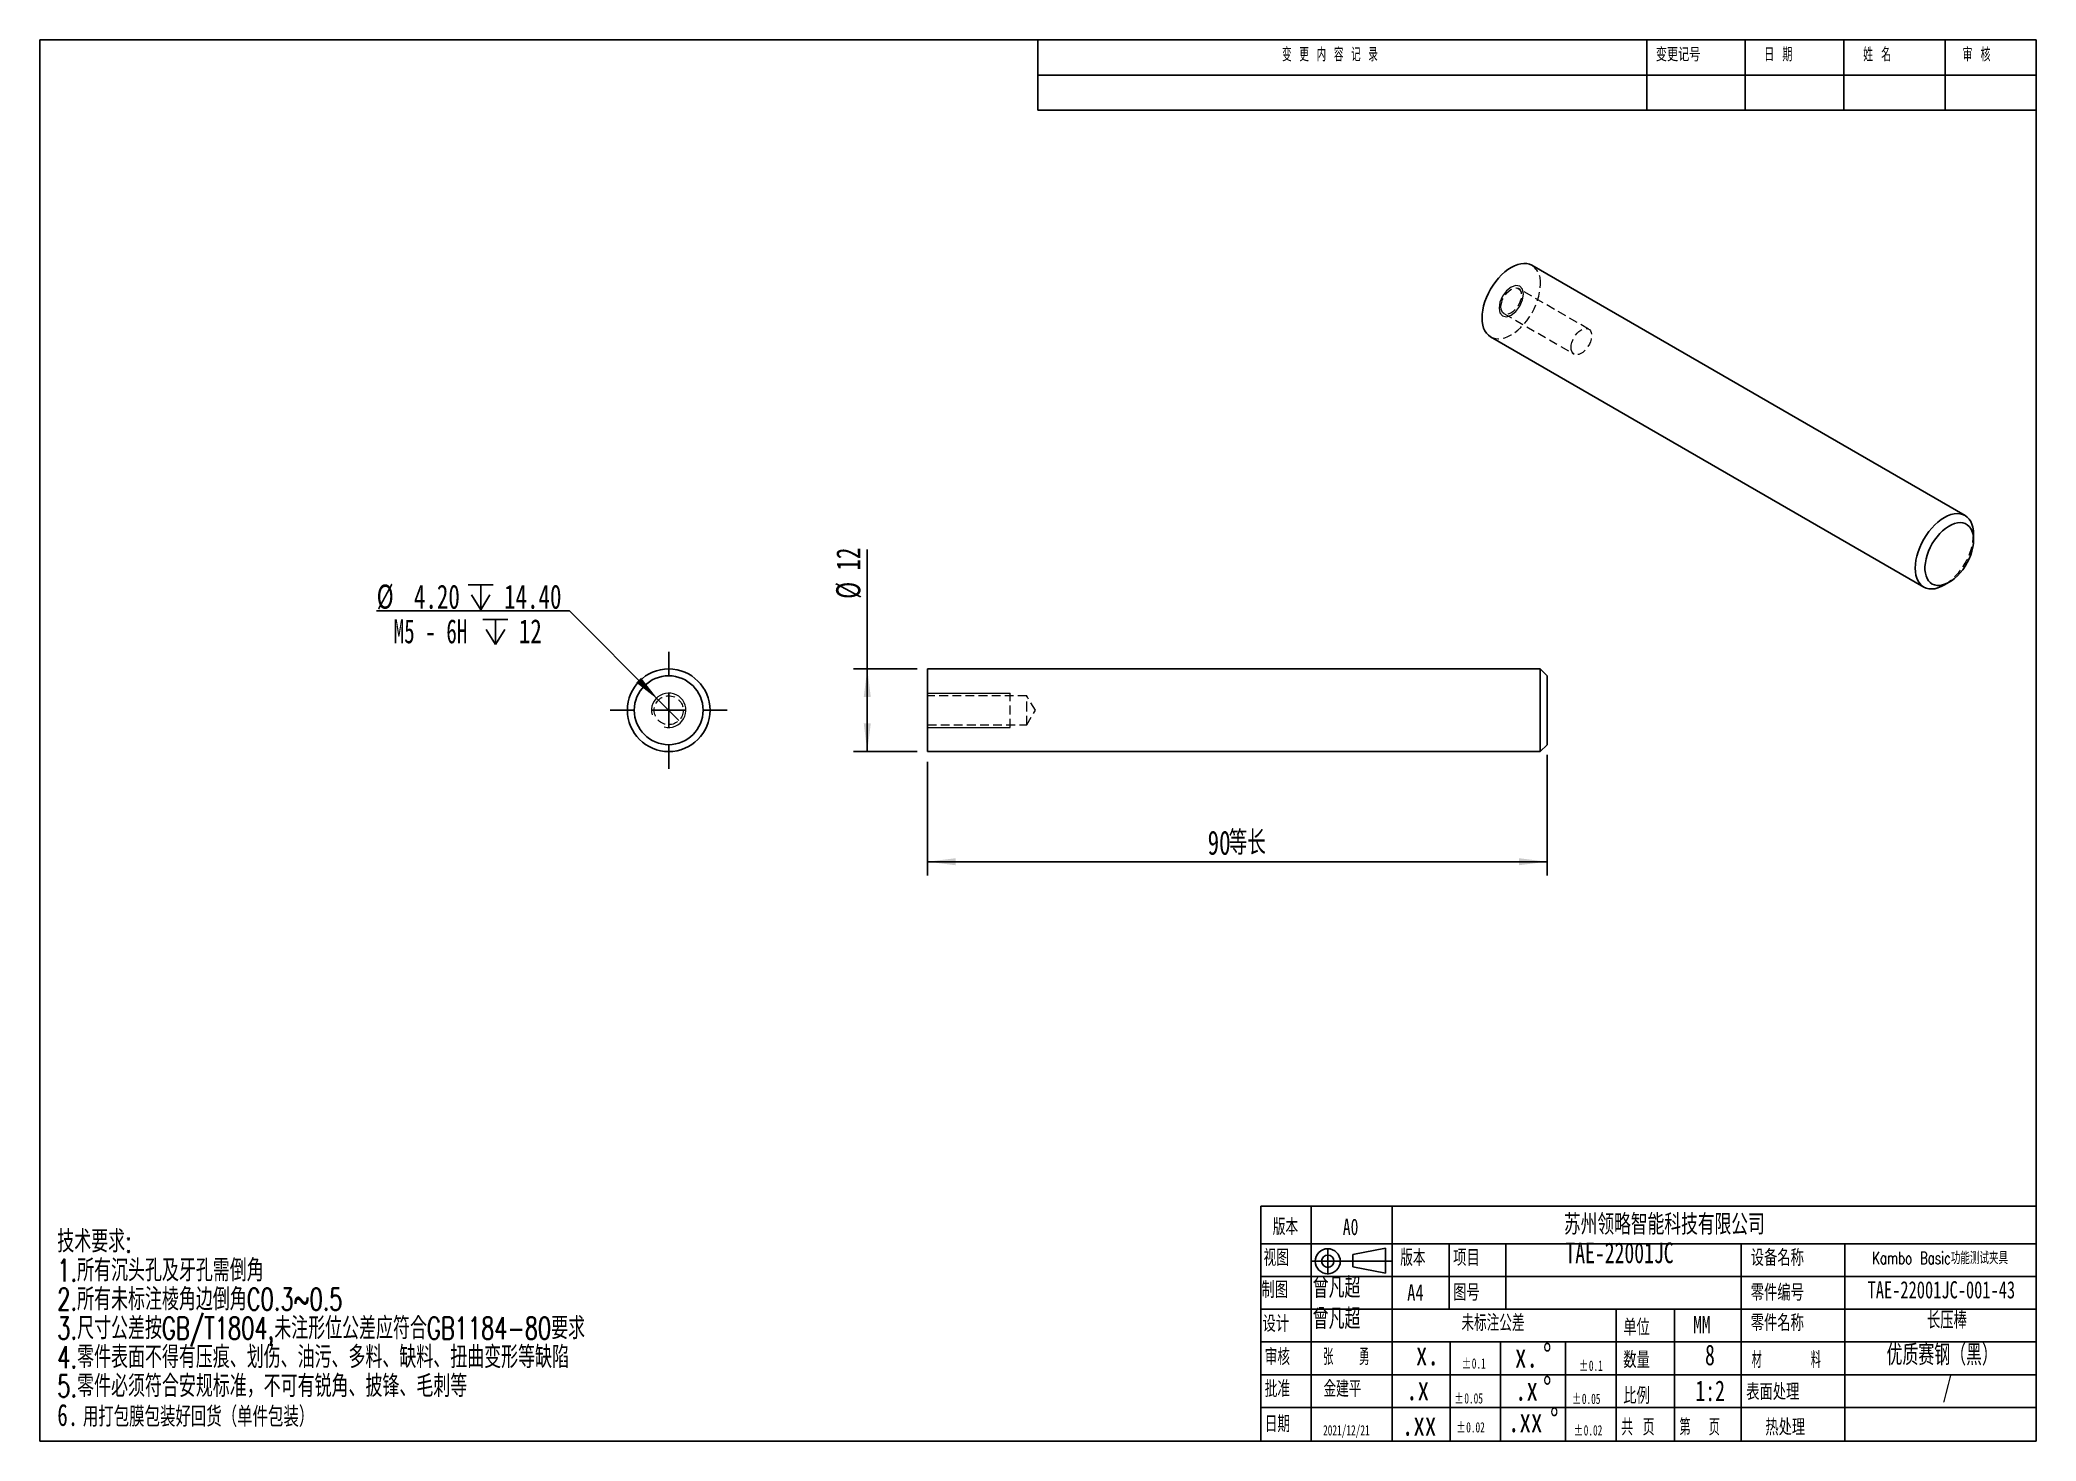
# Model space of a CAD drawing. Header units: millimetres. Extents: x 2 to 292, y 3 to 207.
import ezdxf

# ---------------------------------------------------------------- set-up
doc = ezdxf.new("R2010")
doc.units = ezdxf.units.MM
doc.linetypes.add('CENTERX2', pattern=[20.32, 12.7, -2.54, 2.54, -2.54])
doc.linetypes.add('HIDDEN', pattern=[1.905, 1.27, -0.635])
for name, color, linetype in [('FORMAT', 7, 'Continuous'), ('图层1', 5, 'CENTERX2'), ('图层7', 7, 'Continuous'), ('图框', 7, 'Continuous')]:
    doc.layers.add(name, color=color, linetype=linetype)
doc.layers.add('粗实线', color=7, linetype='Continuous', lineweight=25)
doc.styles.add('SLDTEXTSTYLE0', font='TXT', dxfattribs={"width": 0.7, "bigfont": 'bigfont'})
doc.styles.add('SLDTEXTSTYLE1', font='TXT', dxfattribs={"width": 0.736842, "bigfont": 'bigfont'})
doc.styles.add('SLDTEXTSTYLE10', font='TXT', dxfattribs={"width": 0.642857})
doc.styles.add('SLDTEXTSTYLE2', font='TXT', dxfattribs={"width": 0.7})
doc.styles.add('SLDTEXTSTYLE3', font='TXT', dxfattribs={"width": 0.663})
doc.styles.add('SLDTEXTSTYLE4', font='TXT', dxfattribs={"width": 0.559211, "bigfont": 'bigfont'})
doc.styles.add('SLDTEXTSTYLE5', font='TXT', dxfattribs={"width": 0.736842})
doc.styles.add('SLDTEXTSTYLE6', font='TXT', dxfattribs={"width": 0.629187, "bigfont": 'bigfont'})
doc.styles.add('SLDTEXTSTYLE7', font='TXT', dxfattribs={"width": 0.657895, "bigfont": 'bigfont'})
doc.styles.add('SLDTEXTSTYLE8', font='TXT', dxfattribs={"width": 0.618421, "bigfont": 'bigfont'})
doc.styles.add('SLDTEXTSTYLE9', font='TXT', dxfattribs={"width": 0.58, "bigfont": 'bigfont'})
doc.dimstyles.new('SLDDIMSTYLE0', dxfattribs={"dimtxt": 3.5, "dimasz": 4.08, "dimexe": 0, "dimexo": 0.0625, "dimgap": 0.875, "dimtad": 0, "dimtih": 1, "dimtoh": 1, "dimrnd": 1e-09, "dimzin": 4, "dimdsep": 46, "dimtxsty": 'SLDTEXTSTYLE2', "dimblk1": 'NONE', "dimsah": 1, "dimcen": 0, "dimadec": 0, "dimazin": 1, "dimtfac": 1, "dimtmove": 0, "dimatfit": 3, "dimldrblk": 'NONE', "dimfxl": 0, "dimfrac": 2, "dimtolj": 1, "dimtzin": 12, "dimarcsym": 0})
doc.dimstyles.new('SLDDIMSTYLE1', dxfattribs={"dimtxt": 3.5, "dimasz": 4.08, "dimexe": 0, "dimexo": 0.0625, "dimgap": 0.875, "dimtad": 2, "dimrnd": 1e-09, "dimzin": 12, "dimdsep": 46, "dimtxsty": 'SLDTEXTSTYLE2', "dimsah": 1, "dimcen": 0.09, "dimadec": 0, "dimazin": 3, "dimtfac": 1, "dimtofl": 0, "dimtmove": 0, "dimatfit": 3, "dimfxl": 0, "dimfrac": 2, "dimtolj": 1, "dimtzin": 12, "dimarcsym": 0})

# ---------------------------------------------------------------- blocks, each defined once
blk = doc.blocks.new('SW_NOTE_0')
at = {"layer": '图层7', "color": 0, "char_height": 1.5, "attachment_point": 1, "style": 'SLDTEXTSTYLE3'}
for s, insert in [('%%p', (0, 1.93)), ('0.05', (1.44, 1.93))]:
    blk.add_mtext(s, dxfattribs=dict(at, insert=insert))
blk = doc.blocks.new('SW_NOTE_1')
at = {"layer": '图层7', "color": 0, "char_height": 1.5, "attachment_point": 1, "style": 'SLDTEXTSTYLE3'}
for s, insert in [('%%p', (0, 1.93)), ('0.02', (1.44, 1.93))]:
    blk.add_mtext(s, dxfattribs=dict(at, insert=insert))
blk = doc.blocks.new('SW_NOTE_2')
at = {"layer": '图层7', "color": 0, "char_height": 1.5, "attachment_point": 1, "style": 'SLDTEXTSTYLE3'}
for s, insert in [('%%p', (0, 1.93)), ('0.1', (1.44, 1.93))]:
    blk.add_mtext(s, dxfattribs=dict(at, insert=insert))
blk = doc.blocks.new('SW_NOTE_3')
at = {"layer": '图层7', "color": 0, "attachment_point": 1}
for s, insert, char_height, style in [('\\M+18B5A术\\M+19776\\M+18B81:', (0, 4.13), 3.2, 'SLDTEXTSTYLE0'), ('1.\\M+18F8A\\M+1974C沉头\\M+18D45\\M+18B79\\M+189E5\\M+18D45\\M+18EF9\\M+1937C\\M+18A70', (0, -0.07), 3.2, 'SLDTEXTSTYLE0'), ('2.\\M+18F8A\\M+1974C\\M+196A2标\\M+1928D棱\\M+18A70边\\M+1937C\\M+18A70C0.3~0.5', (0, -4.27), 3.2, 'SLDTEXTSTYLE0'), ('3.\\M+18EDA\\M+190A1\\M+18CF6\\M+18DB7\\M+188C2GB/T1804,\\M+196A2\\M+1928D\\M+18C60\\M+188CA\\M+18CF6\\M+18DB7应\\M+19584\\M+18D87GB1184-80\\M+19776\\M+18B81', (0, -8.47), 3.2, 'SLDTEXTSTYLE0'), ('4.\\M+197EB\\M+18C8F\\M+1955C\\M+196CA\\M+19573\\M+193BE\\M+1974C压\\M+18DAD\\M+18141划伤\\M+18141\\M+196FB污\\M+18141\\M+191BD\\M+197BF\\M+18141\\M+1E39E\\M+197BF\\M+18141扭\\M+18BC8变\\M+18C60\\M+19399\\M+1E39E\\M+1E89C', (0, -12.67), 3.2, 'SLDTEXTSTYLE0'), ('5.\\M+197EB\\M+18C8F\\M+1954B须\\M+19584\\M+18D87\\M+188C0规标\\M+18F79\\M+18143\\M+19573\\M+189C2\\M+1974C锐\\M+18A70\\M+18141\\M+194E2锋\\M+18141\\M+196D1\\M+18E68\\M+19399', (0, -16.87), 3.2, 'SLDTEXTSTYLE0'), ('6.', (0, -21.07), 3.2, 'SLDTEXTSTYLE2'), ('\\M+19770\\M+191C5\\M+195EF\\M+1968C\\M+195EF\\M+19195\\M+18D44\\M+189F1货\\M+18169单\\M+18C8F\\M+195EF\\M+19195\\M+1816A', (3.72, -21.47), 2.91042, 'SLDTEXTSTYLE0')]:
    blk.add_mtext(s, dxfattribs=dict(at, insert=insert, char_height=char_height, style=style))
blk = doc.blocks.new('SW_NOTE_4')
at = {"layer": '图层7', "color": 0, "char_height": 3.5, "attachment_point": 1, "style": 'SLDTEXTSTYLE2'}
for s, insert in [('.x', (0, 4.51)), ('%%d', (4.07, 4.51))]:
    blk.add_mtext(s, dxfattribs=dict(at, insert=insert))
blk = doc.blocks.new('SW_NOTE_5')
at = {"layer": '图层7', "color": 0, "char_height": 3.5, "attachment_point": 1, "style": 'SLDTEXTSTYLE2'}
for s, insert in [('x.', (0, 4.51)), ('%%d', (4.07, 4.51))]:
    blk.add_mtext(s, dxfattribs=dict(at, insert=insert))
blk = doc.blocks.new('SW_NOTE_6')
at = {"layer": '图层7', "color": 0, "char_height": 3.5, "attachment_point": 1, "style": 'SLDTEXTSTYLE2'}
for s, insert in [('.xx', (0, 4.51)), ('%%d', (6.11, 4.51))]:
    blk.add_mtext(s, dxfattribs=dict(at, insert=insert))
blk = doc.blocks.new('SW_NOTE_7')
at = {"layer": '图层7', "color": 0, "char_height": 1.5, "attachment_point": 1, "style": 'SLDTEXTSTYLE3'}
for s, insert in [('%%p', (0, 1.93)), ('0.1', (1.44, 1.93))]:
    blk.add_mtext(s, dxfattribs=dict(at, insert=insert))
blk = doc.blocks.new('SW_NOTE_8')
at = {"layer": '图层7', "color": 0, "char_height": 1.5, "attachment_point": 1, "style": 'SLDTEXTSTYLE3'}
for s, insert in [('%%p', (0, 1.93)), ('0.05', (1.44, 1.93))]:
    blk.add_mtext(s, dxfattribs=dict(at, insert=insert))
blk = doc.blocks.new('SW_NOTE_9')
at = {"layer": '图层7', "color": 0, "char_height": 1.5, "attachment_point": 1, "style": 'SLDTEXTSTYLE3'}
for s, insert in [('%%p', (0, 1.93)), ('0.02', (1.44, 1.93))]:
    blk.add_mtext(s, dxfattribs=dict(at, insert=insert))
blk = doc.blocks.new('SW_SYMBOL_HOLE_DEPTH')
at = {"layer": '图框', "color": 0}
for p, q in [((0, 875), (800, 875)), ((400, 875), (400, 75)), ((100, 555), (400, 75)), ((700, 555), (400, 75))]:
    blk.add_line(p, q, dxfattribs=at)
blk = doc.blocks.new('_D')
at = {"layer": '图框', "color": 5}
for p, q in [((79.13, 123.64), (51.12, 123.64)), ((92.07, 110.71), (79.13, 123.64)), ((95.04, 107.74), (92.07, 110.71))]:
    blk.add_line(p, q, dxfattribs=at)
blk.add_solid([(92.07, 110.71), (89.54, 113.95), (88.82, 113.24)], dxfattribs=at)
at = {"layer": '图框', "color": 5, "xscale": 0.004511737089201878, "yscale": 0.004511737089201878, "zscale": 0.004511737089201878}
for p in [(64.43, 123.47), (66.57, 118.46)]:
    blk.add_blockref('SW_SYMBOL_HOLE_DEPTH', p, dxfattribs=at)
at = {"layer": '图框', "color": 5, "char_height": 3.5, "attachment_point": 1}
for s, insert, style in [('%%c', (51.12, 127.48), 'SLDTEXTSTYLE2'), ('4.20', (56.54, 127.47), 'SLDTEXTSTYLE2'), ('14.40', (69.64, 127.47), 'SLDTEXTSTYLE2'), ('M5 - 6H', (53.59, 122.45), 'SLDTEXTSTYLE10'), ('12', (71.78, 122.45), 'SLDTEXTSTYLE2')]:
    blk.add_mtext(s, dxfattribs=dict(at, insert=insert, style=style))
blk = doc.blocks.new('_NONE')
blk = doc.blocks.new('SW_CENTERMARKSYMBOL_0')
at = {"layer": '图框', "color": 0}
for p, q in [((0, 5), (0, 8.5)), ((-5, 0), (-8.5, 0)), ((0, 0), (-2.5, 0)), ((0, 0), (0, 2.5)), ((0, 0), (0, -2.5)), ((0, 0), (2.5, 0)), ((5, 0), (8.5, 0)), ((0, -5), (0, -8.5))]:
    blk.add_line(p, q, dxfattribs=at)
blk = doc.blocks.new('_D_1')
at = {"layer": '图框', "color": 5}
for p, q in [((131.16, 101.73), (131.16, 85.23)), ((221.16, 102.73), (221.16, 85.23)), ((131.16, 87.23), (221.16, 87.23))]:
    blk.add_line(p, q, dxfattribs=at)
for points in [[(131.16, 87.23), (135.24, 86.72), (135.24, 87.74)], [(221.16, 87.23), (217.08, 87.74), (217.08, 86.72)]]:
    blk.add_solid(points, dxfattribs=at)
at = {"layer": '图框', "color": 5, "char_height": 3.5, "attachment_point": 1}
for s, insert, style in [('90', (171.85, 91.74), 'SLDTEXTSTYLE2'), ('\\M+19399长', (174.91, 91.74), 'SLDTEXTSTYLE0')]:
    blk.add_mtext(s, dxfattribs=dict(at, insert=insert, style=style))
blk = doc.blocks.new('_D_2')
at = {"layer": '图框', "color": 5}
for p, q in [((122.4, 115.23), (122.4, 132.58)), ((129.66, 115.23), (120.4, 115.23)), ((122.4, 115.23), (122.4, 103.23)), ((129.66, 103.23), (120.4, 103.23))]:
    blk.add_line(p, q, dxfattribs=at)
for points in [[(122.4, 115.23), (121.89, 111.15), (122.91, 111.15)], [(122.4, 103.23), (122.91, 107.31), (121.89, 107.31)]]:
    blk.add_solid(points, dxfattribs=at)
at = {"layer": '图框', "color": 5, "char_height": 3.5, "attachment_point": 1, "rotation": 90, "style": 'SLDTEXTSTYLE2'}
for s, insert in [('12', (117.89, 129.51)), ('%%c', (117.88, 125.4))]:
    blk.add_mtext(s, dxfattribs=dict(at, insert=insert))

msp = doc.modelspace()

# ---------------------------------------------------------------- linework, layer by layer
at = {"color": 7, "linetype": 'Continuous', "lineweight": 25}
for p, q in [((281.884, 137.513), (218.952, 173.843)), ((212.952, 163.451), (275.885, 127.12)), ((283.127, 133.949), (283.127, 134.766)), ((278.885, 127.418), (279.592, 127.826)), ((220.164, 115.227), (131.164, 115.227)), ((131.164, 115.227), (131.164, 103.227)), ((221.164, 114.227), (220.164, 115.227)), ((220.164, 103.227), (220.164, 115.227)), ((221.164, 114.227), (221.164, 104.227)), ((131.164, 103.227), (220.164, 103.227)), ((220.164, 103.227), (221.164, 104.227))]:
    msp.add_line(p, q, dxfattribs=at)
at = {"color": 7, "linetype": 'HIDDEN', "lineweight": 18}
for p, q in [((227.184, 164.587), (217.002, 170.466)), ((214.902, 166.828), (225.084, 160.95)), ((145.564, 111.327), (131.164, 111.327)), ((143.164, 106.727), (143.164, 111.727)), ((143.164, 106.727), (143.164, 111.727)), ((145.564, 109.227), (145.564, 111.327)), ((146.826, 109.227), (145.564, 111.327)), ((145.564, 107.127), (145.564, 109.227)), ((145.564, 107.127), (146.826, 109.227)), ((131.164, 107.127), (145.564, 107.127))]:
    msp.add_line(p, q, dxfattribs=at)
at = {"color": 7, "linetype": 'Continuous', "lineweight": 18}
for p, q in [((131.164, 111.727), (143.164, 111.727)), ((131.164, 111.727), (143.164, 111.727)), ((131.164, 106.727), (143.164, 106.727)), ((131.164, 106.727), (143.164, 106.727))]:
    msp.add_line(p, q, dxfattribs=at)
at = {"color": 7, "linetype": 'Continuous', "lineweight": 25, "flags": 128}
for points in [[(218.952, 173.843), (218.597, 174.004), (218.209, 174.098), (217.793, 174.124), (217.353, 174.08), (216.896, 173.968), (216.427, 173.789), (215.952, 173.546), (215.477, 173.241), (215.008, 172.878), (214.551, 172.462), (214.111, 171.998), (213.695, 171.492), (213.307, 170.95), (212.952, 170.379), (212.635, 169.787), (212.36, 169.18), (212.129, 168.566), (211.947, 167.953), (211.816, 167.349), (211.736, 166.762), (211.709, 166.198), (211.736, 165.664), (211.816, 165.169), (211.947, 164.717), (212.129, 164.314), (212.36, 163.966), (212.635, 163.677), (212.952, 163.451), (212.952, 163.451)], [(278.885, 127.418), (278.884, 127.417), (278.409, 127.174), (277.94, 126.995), (277.483, 126.883), (277.044, 126.84), (276.627, 126.865), (276.239, 126.959), (275.884, 127.121), (275.567, 127.347), (275.292, 127.636), (275.062, 127.984), (274.88, 128.387), (274.748, 128.839), (274.668, 129.334), (274.642, 129.867), (274.668, 130.431), (274.748, 131.019), (274.88, 131.623), (275.062, 132.236), (275.292, 132.849), (275.567, 133.456), (275.884, 134.049), (276.239, 134.62), (276.627, 135.162), (277.044, 135.668), (277.483, 136.132), (277.94, 136.548), (278.409, 136.911), (278.884, 137.216), (279.359, 137.459), (279.828, 137.638), (280.286, 137.75), (280.725, 137.793), (281.142, 137.768), (281.53, 137.674), (281.884, 137.513), (282.201, 137.286), (282.477, 136.997), (282.707, 136.649), (282.889, 136.247), (283.021, 135.795), (283.1, 135.299), (283.127, 134.766), (283.127, 134.766)], [(283.127, 133.949), (283.1, 134.436), (283.02, 134.884), (282.888, 135.286), (282.706, 135.638), (282.477, 135.933), (282.204, 136.167), (281.892, 136.337), (281.544, 136.439), (281.167, 136.473), (280.767, 136.437), (280.348, 136.333), (279.918, 136.162), (279.483, 135.926), (279.049, 135.63), (278.624, 135.277), (278.213, 134.873), (277.824, 134.424), (277.461, 133.937), (277.13, 133.419), (276.837, 132.878), (276.586, 132.322), (276.38, 131.761), (276.222, 131.201), (276.116, 130.652), (276.063, 130.123), (276.063, 129.62), (276.116, 129.152), (276.222, 128.726), (276.38, 128.348), (276.586, 128.024), (276.837, 127.759), (277.13, 127.557), (277.461, 127.42), (277.824, 127.352), (278.213, 127.353), (278.624, 127.423), (279.049, 127.561), (279.483, 127.765), (279.918, 128.031), (280.348, 128.357), (280.767, 128.736), (281.167, 129.164), (281.544, 129.632), (281.892, 130.136), (282.204, 130.666), (282.477, 131.215), (282.706, 131.775), (282.888, 132.337), (283.02, 132.892), (283.1, 133.432), (283.127, 133.949)]]:
    msp.add_lwpolyline(points, dxfattribs=at)
at = {"color": 7, "linetype": 'HIDDEN', "lineweight": 18, "flags": 128}
for points in [[(212.952, 163.451), (213.307, 163.289), (213.695, 163.195), (214.111, 163.17), (214.551, 163.214), (215.008, 163.325), (215.477, 163.504), (215.952, 163.748), (216.427, 164.053), (216.896, 164.415), (217.353, 164.831), (217.793, 165.295), (218.209, 165.802), (218.597, 166.344), (218.952, 166.914), (219.269, 167.507), (219.544, 168.114), (219.774, 168.728), (219.956, 169.34), (220.088, 169.944), (220.168, 170.532), (220.195, 171.096)], [(214.467, 167.79), (214.494, 168.13), (214.573, 168.488), (214.703, 168.853), (214.877, 169.21), (215.091, 169.546), (215.335, 169.85), (215.602, 170.111), (215.881, 170.319), (216.163, 170.466), (216.438, 170.548), (216.694, 170.56), (216.924, 170.504), (217.119, 170.381), (217.272, 170.194), (217.377, 169.952), (217.43, 169.663), (217.43, 169.337), (217.377, 168.986), (217.272, 168.623), (217.119, 168.261), (216.924, 167.912), (216.694, 167.59), (216.438, 167.307), (216.163, 167.072), (215.881, 166.893), (215.602, 166.778), (215.335, 166.731), (215.091, 166.753), (214.877, 166.843), (214.703, 166.999), (214.573, 167.214), (214.494, 167.481), (214.467, 167.79)], [(224.649, 161.911), (224.676, 162.251), (224.756, 162.61), (224.885, 162.975), (225.06, 163.332), (225.273, 163.668), (225.517, 163.972), (225.784, 164.233), (226.064, 164.441), (226.346, 164.588), (226.62, 164.669), (226.877, 164.682), (227.107, 164.626), (227.301, 164.502), (227.454, 164.316), (227.559, 164.074), (227.612, 163.785), (227.612, 163.459), (227.559, 163.108), (227.454, 162.745), (227.301, 162.383), (227.107, 162.034), (226.877, 161.712), (226.62, 161.429), (226.346, 161.193), (226.064, 161.015), (225.784, 160.9), (225.517, 160.853), (225.273, 160.875), (225.06, 160.965), (224.885, 161.12), (224.756, 161.336), (224.676, 161.602), (224.649, 161.911)]]:
    msp.add_lwpolyline(points, dxfattribs=at)
at = {"color": 7, "linetype": 'Continuous', "lineweight": 18, "flags": 128}
msp.add_lwpolyline([(215.952, 170.688), (215.275, 170.142), (214.702, 169.369), (214.319, 168.485), (214.184, 167.626), (214.319, 166.923), (214.702, 166.482), (215.275, 166.37), (215.952, 166.605), (216.628, 167.151), (217.202, 167.925), (217.585, 168.808), (217.72, 169.667), (217.585, 170.371), (217.202, 170.812), (216.628, 170.923), (215.952, 170.688)], dxfattribs=at)
msp.add_lwpolyline([(215.952, 170.688), (215.275, 170.142), (214.702, 169.369), (214.319, 168.485), (214.184, 167.626), (214.319, 166.923), (214.702, 166.482), (215.275, 166.37), (215.952, 166.605), (216.628, 167.151), (217.202, 167.925), (217.585, 168.808), (217.72, 169.667), (217.585, 170.371), (217.202, 170.812), (216.628, 170.923), (215.952, 170.688)], dxfattribs=at)
at = {"color": 7, "linetype": 'Continuous', "lineweight": 25}
for radius in [6, 5]:
    msp.add_circle((93.553, 109.227), radius, dxfattribs=at)
at = {"color": 7, "linetype": 'HIDDEN', "lineweight": 18}
msp.add_circle((93.553, 109.227), 2.1, dxfattribs=at)
for centre, radius, start, end in [((217.263, 171.425), 2.949, 353.60379, 55.08404), ((273.961, 135.159), 9.174, 302.4592, 357.54618)]:
    msp.add_arc(centre, radius, start, end, dxfattribs=at)
at = {"color": 7, "linetype": 'Continuous', "lineweight": 18}
msp.add_arc((93.553, 109.227), 2.5, 255, 195, dxfattribs=at)
msp.add_arc((93.553, 109.227), 2.5, 255, 195, dxfattribs=at)
at = {"layer": 'FORMAT'}
for p, q in [((186.911, 37.198), (186.911, 3.096)), ((198.661, 37.198), (198.661, 3.096)), ((179.553, 31.758), (292.203, 31.758)), ((192.951, 30.201), (197.689, 31.126)), ((192.951, 28.384), (192.951, 30.201)), ((197.689, 31.126), (197.689, 27.459)), ((206.951, 31.758), (206.951, 22.245)), ((215.155, 31.758), (215.155, 22.245)), ((249.362, 31.758), (249.362, 3.096)), ((264.4, 31.758), (264.4, 3.096)), ((179.553, 27.002), (292.203, 27.002)), ((192.951, 28.384), (197.689, 27.459)), ((179.553, 22.245), (292.203, 22.245)), ((231.209, 22.245), (231.209, 3.096)), ((239.69, 3.096), (239.69, 22.245)), ((179.553, 17.488), (292.203, 17.488)), ((207.102, 17.488), (207.102, 3.096)), ((214.371, 17.488), (214.371, 3.096)), ((223.838, 17.488), (223.838, 3.096)), ((179.553, 12.731), (292.203, 12.731)), ((179.553, 7.974), (292.203, 7.974))]:
    msp.add_line(p, q, dxfattribs=at)
at = {"layer": 'FORMAT', "linetype": 'CENTERX2'}
for p, q in [((186.911, 29.213), (198.518, 29.213)), ((189.302, 31.121), (189.302, 27.304))]:
    msp.add_line(p, q, dxfattribs=at)
at = {"layer": 'FORMAT'}
for radius in [1.813, 0.888]:
    msp.add_circle((189.302, 29.213), radius, dxfattribs=at)
at = {"layer": '图层7', "color": 5}
for p, q in [((147.203, 206.571), (147.203, 196.354)), ((235.632, 206.571), (235.632, 196.354)), ((249.962, 206.571), (249.962, 196.354)), ((264.292, 206.571), (264.292, 196.354)), ((279.004, 206.571), (279.004, 196.354)), ((147.203, 201.442), (292.203, 201.442)), ((147.203, 196.354), (292.203, 196.354))]:
    msp.add_line(p, q, dxfattribs=at)
at = {"layer": '粗实线', "color": 5}
for p, q in [((2.203, 206.571), (2.203, 3.096)), ((2.203, 206.571), (292.203, 206.571)), ((292.203, 206.571), (292.203, 3.096)), ((2.203, 3.096), (292.203, 3.096))]:
    msp.add_line(p, q, dxfattribs=at)
at = {"layer": '粗实线'}
for q in [(179.553, 3.096), (292.203, 37.198)]:
    msp.add_line((179.553, 37.198), q, dxfattribs=at)

# ---------------------------------------------------------------- block references
at = {"layer": '图层7', "color": 5}
msp.add_blockref('SW_NOTE_3', (4.728, 29.562), dxfattribs=at)
at = {"layer": '图层7'}
for name, p in [('SW_NOTE_5', (216.501, 12.756)), ('SW_NOTE_2', (208.781, 13.184)), ('SW_NOTE_7', (225.794, 12.86)), ('SW_NOTE_4', (216.501, 7.948)), ('SW_NOTE_0', (207.699, 8.118)), ('SW_NOTE_8', (224.773, 8.053)), ('SW_NOTE_1', (207.97, 3.918)), ('SW_NOTE_6', (215.483, 3.373)), ('SW_NOTE_9', (225.043, 3.478))]:
    msp.add_blockref(name, p, dxfattribs=at)
at = {"layer": '图框', "color": 5}
msp.add_blockref('SW_CENTERMARKSYMBOL_0', (93.553, 109.227), dxfattribs=at)

# ---------------------------------------------------------------- texts
at = {"layer": 'FORMAT', "char_height": 2.38125, "attachment_point": 2, "style": 'SLDTEXTSTYLE0'}
for s, insert in [('\\M+194C5\\M+1967B', (183.15, 35.395)), ('\\M+196A2标\\M+1928D\\M+18CF6\\M+18DB7', (213.304, 21.453))]:
    msp.add_mtext(s, dxfattribs=dict(at, insert=insert))
at = {"layer": 'FORMAT', "color": 5, "insert": (192.618, 35.395), "char_height": 2.3813, "attachment_point": 2, "style": 'SLDTEXTSTYLE2'}
msp.add_mtext('A0', dxfattribs=at)
at = {"layer": '图层1'}
for s, insert, char_height, attachment_point, style in [('TAE-22001JC', (231.685, 31.928), 3, 2, 'SLDTEXTSTYLE2'), ('Kambo Basic\\M+18CF7\\M+1945C测试夹\\M+18BEF', (278.253, 30.577), 1.8, 2, 'SLDTEXTSTYLE0'), ('\\M+1915C\\M+1967D\\M+192B4', (187.11, 26.877), 3, 1, 'SLDTEXTSTYLE0'), ('TAE-22001JC-001-43', (278.443, 26.315), 2.5, 2, 'SLDTEXTSTYLE2'), ('\\M+1915C\\M+1967D\\M+192B4', (187.11, 22.349), 3, 1, 'SLDTEXTSTYLE0'), ('长压\\M+1965F', (279.252, 21.91), 2.5, 2, 'SLDTEXTSTYLE0'), ('优质赛钢\\M+18169\\M+1FC4B\\M+1816A', (278.563, 17.106), 3, 2, 'SLDTEXTSTYLE0'), ('8', (244.822, 17.106), 3, 2, 'SLDTEXTSTYLE2'), ('1:2', (244.857, 11.897), 3, 2, 'SLDTEXTSTYLE2'), ('/', (279.303, 12.462), 3, 2, 'SLDTEXTSTYLE2')]:
    msp.add_mtext(s, dxfattribs=dict(at, insert=insert, char_height=char_height, attachment_point=attachment_point, style=style))
at = {"layer": '图层7', "color": 5, "char_height": 2, "attachment_point": 1}
for s, insert, style in [('变 \\M+18D58 \\M+193E0 \\M+19765 记 录', (182.664, 205.456), 'SLDTEXTSTYLE6'), ('变\\M+18D58记\\M+18D86', (236.958, 205.456), 'SLDTEXTSTYLE1'), ('\\M+193FA \\M+18AFA', (252.719, 205.456), 'SLDTEXTSTYLE7'), ('\\M+190A9 \\M+196BC', (267.083, 205.456), 'SLDTEXTSTYLE7'), ('审 \\M+18A6A', (281.517, 205.456), 'SLDTEXTSTYLE7')]:
    msp.add_mtext(s, dxfattribs=dict(at, insert=insert, style=style))
at = {"layer": '图层7', "attachment_point": 1}
for s, insert, char_height, style in [('苏\\M+18F42领\\M+197AA\\M+19271\\M+1945C\\M+189C8\\M+18B5A\\M+1974C\\M+18CC0\\M+18CF6\\M+18E69', (223.608, 36.065), 3, 'SLDTEXTSTYLE1'), ('视图', (179.988, 30.907), 2.3813, 'SLDTEXTSTYLE0'), ('\\M+194C5\\M+1967B', (199.833, 30.907), 2.38125, 'SLDTEXTSTYLE0'), ('项\\M+196DA', (207.518, 30.907), 2.3813, 'SLDTEXTSTYLE1'), ('设备\\M+196BC\\M+18FCC', (250.753, 30.907), 2.38125, 'SLDTEXTSTYLE1'), ('\\M+190A7图', (179.671, 26.245), 2.3813, 'SLDTEXTSTYLE1'), ('\\M+197EB\\M+18C8F编\\M+18D86', (250.753, 25.857), 2.38125, 'SLDTEXTSTYLE1'), ('A4', (200.841, 25.857), 2.3813, 'SLDTEXTSTYLE5'), ('图\\M+18D86', (207.518, 25.857), 2.3813, 'SLDTEXTSTYLE1'), ('设计', (179.829, 21.328), 2.3813, 'SLDTEXTSTYLE1'), ('单\\M+188CA', (232.23, 20.804), 2.3813, 'SLDTEXTSTYLE1'), ('MM', (242.395, 21.262), 2.5, 'SLDTEXTSTYLE5'), ('\\M+197EB\\M+18C8F\\M+196BC\\M+18FCC', (250.753, 21.453), 2.38125, 'SLDTEXTSTYLE1'), ('审\\M+18A6A', (180.147, 16.508), 2.3813, 'SLDTEXTSTYLE0'), ('张   \\M+19745', (188.618, 16.508), 2.38125, 'SLDTEXTSTYLE9'), ('x.', (202.11, 17.591), 3.5, 'SLDTEXTSTYLE2'), ('\\M+19094\\M+197CA', (232.23, 16.085), 2.38125, 'SLDTEXTSTYLE1'), ('\\M+18DDE      \\M+197BF', (250.886, 16.085), 2.38125, 'SLDTEXTSTYLE4'), ('\\M+194E1\\M+18F79', (180.147, 11.864), 2.38125, 'SLDTEXTSTYLE0'), ('\\M+18BE0\\M+18C9A\\M+195BD', (188.678, 11.864), 2.38125, 'SLDTEXTSTYLE0'), ('.x', (200.684, 12.524), 3.5, 'SLDTEXTSTYLE2'), ('\\M+1955C\\M+196CA处\\M+1979D', (250.094, 11.441), 2.38125, 'SLDTEXTSTYLE1'), ('\\M+194E4\\M+197E1', (232.23, 10.877), 2.38125, 'SLDTEXTSTYLE1'), ('\\M+193FA\\M+18AFA', (180.147, 6.764), 2.38125, 'SLDTEXTSTYLE0'), ('.xx', (200.073, 7.385), 3.5, 'SLDTEXTSTYLE2'), ('\\M+18BA4 页', (231.937, 6.302), 2.3813, 'SLDTEXTSTYLE7'), ('\\M+191E6  页', (240.403, 6.302), 2.38125, 'SLDTEXTSTYLE8'), ('热处\\M+1979D', (252.87, 6.302), 2.3813, 'SLDTEXTSTYLE1'), ('2021/12/21', (188.618, 5.411), 1.5, 'SLDTEXTSTYLE3')]:
    msp.add_mtext(s, dxfattribs=dict(at, insert=insert, char_height=char_height, style=style))

# ---------------------------------------------------------------- dimensions: what is measured, and where the dimension line sits
at = {"layer": '图框', "color": 5}
dim = msp.add_linear_dim(base=(122.402, 103.227), p1=(131.164, 115.227), p2=(131.164, 103.227), angle=90, text='%%c<>', dimstyle='SLDDIMSTYLE1', dxfattribs=at)
dim.commit()
dim.dimension.update_dxf_attribs({"geometry": '_D_2', "text_midpoint": (122.402, 128.989), "dimtype": 160})
dim = msp.add_diameter_dim_2p(p1=(95.038, 107.743), p2=(92.067, 110.711), text='<> {\\fGDT;x} 14.40\\PM5 - 6H {\\fGDT;x} 12\\P', dimstyle='SLDDIMSTYLE0', dxfattribs=at)
dim.commit()
dim.dimension.update_dxf_attribs({"geometry": '_D', "text_midpoint": (64.328, 122.953), "dimtype": 163})
dim = msp.add_linear_dim(base=(221.164, 87.227), p1=(131.164, 103.227), p2=(221.164, 104.227), text='<>等长', dimstyle='SLDDIMSTYLE1', dxfattribs=at)
dim.commit()
dim.dimension.update_dxf_attribs({"geometry": '_D_1', "text_midpoint": (176.444, 87.227), "dimtype": 160})

doc.saveas('drawing.dxf')
